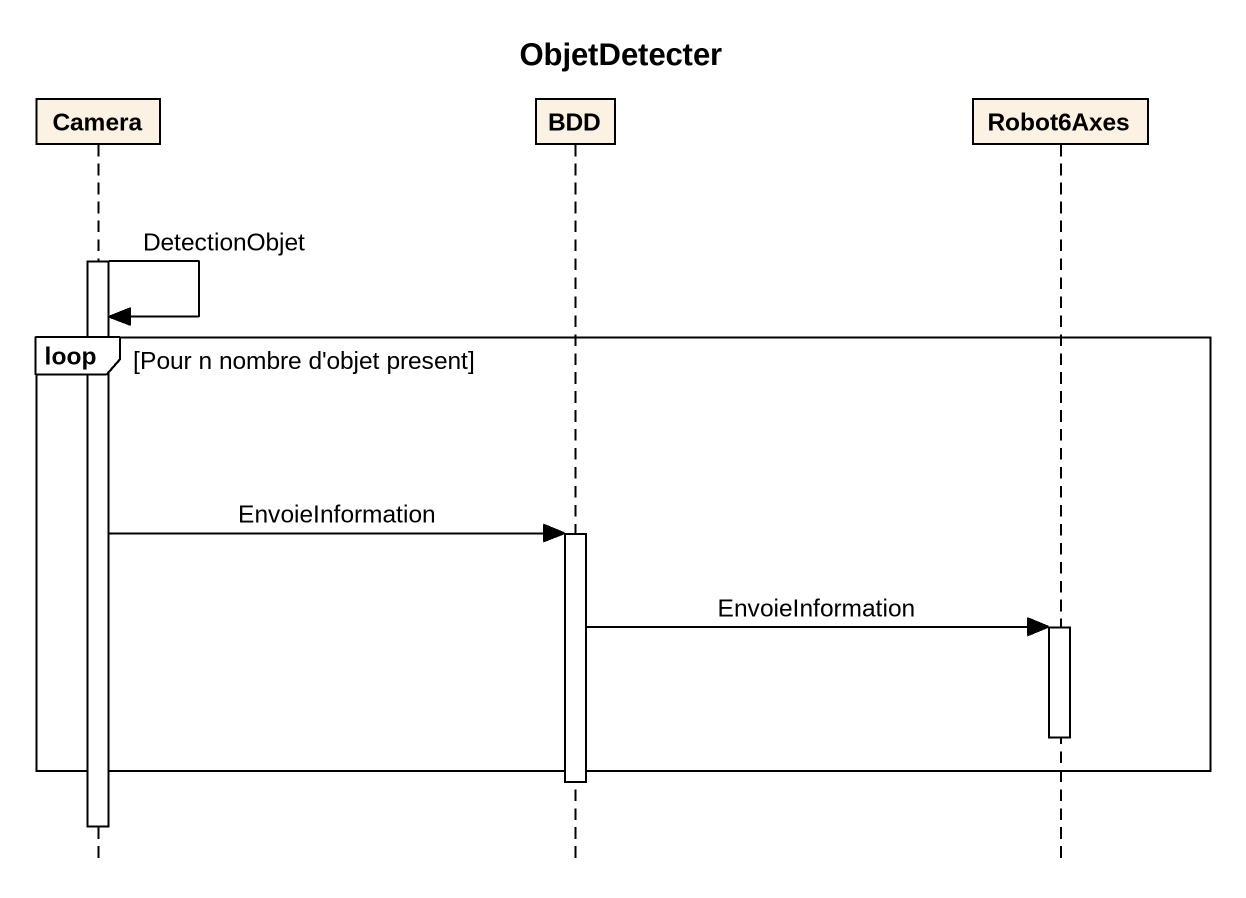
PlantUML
@startuml
title ObjetDetecter
hide footbox
participant Camera
participant BDD
participant Robot6Axes

activate Camera
Camera -> Camera : DetectionObjet
loop Pour n nombre d'objet present
  Camera -> BDD : EnvoieInformation
  activate BDD
  BDD -> Robot6Axes : EnvoieInformation
  activate Robot6Axes
  deactivate Robot6Axes
end
deactivate BDD
deactivate Camera
@enduml
